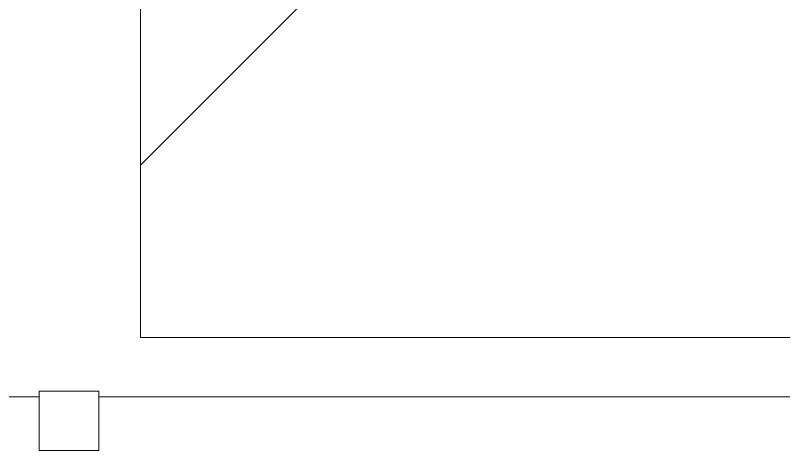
# Model space of a CAD drawing. Header units: millimetres. Extents: x -7229 to 196340, y -8553 to 29000.
# Drawn here: x 84708 to 84965.7, y 21642 to 21788 of the extents above; entities that cross this region are included whole.
import ezdxf

# ---------------------------------------------------------------- set-up
doc = ezdxf.new("R2010")
doc.units = ezdxf.units.MM
doc.layers.add('A-FLOR-2', color=7, linetype='Continuous', lineweight=5, true_color=0xaaaaaa)
doc.layers.add('A-WALL', color=7, linetype='Continuous', lineweight=5)
doc.layers.add('I-WALL', color=7, linetype='Continuous', lineweight=5)

msp = doc.modelspace()

# ---------------------------------------------------------------- hatches: boundary and pattern name
at = {"layer": 'I-WALL'}
h = msp.add_hatch(dxfattribs=at)
h.set_pattern_fill('FP_1', color=256, style=0, pattern_type=2)
h.set_pattern_definition([(45, (0, 0), (-285.1231, 285.1231), []), (45, (285.12, 0), (-285.1231, 285.1231), [504.031, -100.806, 16.764, -84.042])])
h.paths.add_polyline_path([(84870, 21680), (84970, 21680), (84970, 27100), (84750, 27100), (84750, 21680)])

# ---------------------------------------------------------------- linework, layer by layer
at = {"layer": 'A-FLOR-2'}
for p, q in [((84716, 21660), (83480, 21660)), ((85434.66, 21660), (84736, 21660))]:
    msp.add_line(p, q, dxfattribs=at)
at = {"layer": 'A-WALL'}
for p, q in [((84736, 21662), (84716, 21662)), ((84716, 21662), (84716, 21642)), ((84736, 21642), (84736, 21662)), ((84716, 21642), (84736, 21642))]:
    msp.add_line(p, q, dxfattribs=at)
at = {"layer": 'I-WALL'}
for p, q in [((84750, 27100), (84750, 21680)), ((84750, 21680), (85404.66, 21680))]:
    msp.add_line(p, q, dxfattribs=at)

doc.saveas('drawing.dxf')
